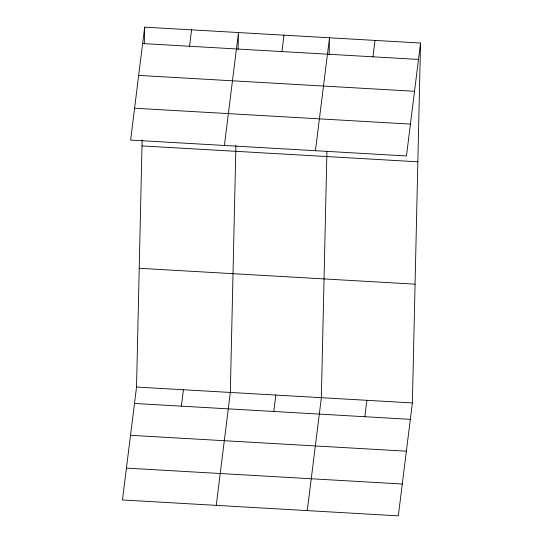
<?xml version="1.0" encoding="UTF-8"?>
<svg xmlns="http://www.w3.org/2000/svg" width="543" height="543" viewBox="0 0 543 543"><rect width="100%" height="100%" fill="white"/><g stroke="black" fill="none" stroke-linecap="round" stroke-linejoin="round"><path stroke-width="0.81" d="M420.533 43.033L406.469 155.95L130.619 140.067L144.682 27.15L420.533 43.033L412.381 402.933L398.318 515.85L122.467 499.967L136.531 387.05L142.123 140.06M144.302 43.881L144.682 27.15M235.913 145.463L230.32 392.453L216.257 505.37M238.092 49.277L238.472 32.546L224.408 145.47M326.927 151.538L321.354 397.693L307.284 510.61M329.126 54.517L329.499 37.786L315.435 150.71M189.534 46.257L191.577 29.851M181.382 406.157L183.425 389.752M281.946 51.571L283.989 35.166M273.794 411.479L275.837 395.073M372.973 56.811L375.016 40.413M364.821 416.719L366.864 400.313M142.639 43.555L418.49 59.431M138.675 75.402L414.519 91.285M134.583 108.22L410.433 124.096M141.994 145.918L417.845 161.8M139.225 268.283L415.069 284.165M136.531 387.05L412.381 402.933M134.488 403.456L410.338 419.339M130.524 435.31L406.368 451.185M126.438 468.12L402.282 484.003"/></g></svg>
